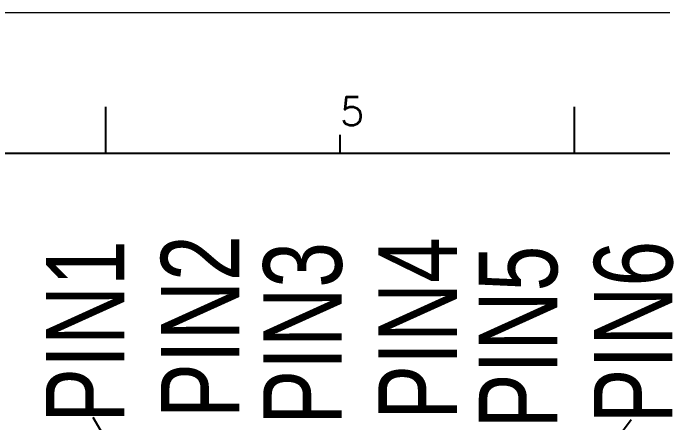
# Model space of a CAD drawing. Header units: millimetres. Extents: x 3412 to 3654, y 20 to 191.
# Drawn here: x 3531.16 to 3571.99, y 165.36 to 191.11 of the extents above; entities that cross this region are included whole.
import ezdxf

# ---------------------------------------------------------------- set-up
doc = ezdxf.new("R2010")
doc.units = ezdxf.units.MM
doc.header["$LTSCALE"] = 23.1
doc.linetypes.add('PHANTOM', pattern=[29.5, 9.5, -1.5, 3, -1.5, 3, -1.5, 9.5])
doc.layers.get('0').update_dxf_attribs({"linetype": 'CONTINUOUS'})
doc.layers.add('0PAPERF', color=2, linetype='PHANTOM', lineweight=0, plot=False)
doc.layers.add('備註', color=1, linetype='CONTINUOUS')
doc.styles.add('SIMPLEX', font='simplex.shx')
doc.styles.get("Standard").update_dxf_attribs({"font": 'simplex.shx', "width": 0.8})

msp = doc.modelspace()

# ---------------------------------------------------------------- linework, layer by layer
for p, q in [((3536.998, 182.258), (3536.998, 185.206)), ((3566.479, 182.258), (3566.479, 185.206)), ((3551.739, 182.258), (3551.739, 183.437)), ((3646.668, 182.258), (3419.073, 182.258))]:
    msp.add_line(p, q)
at = {"layer": '0PAPERF'}
msp.add_line((3654.099, 191.106), (3412.292, 191.106), dxfattribs=at)
at = {"layer": '備註'}
for p, q in [((3547.54, 146.233), (3536.209, 165.635)), ((3570.044, 165.504), (3555.94, 146.233))]:
    msp.add_line(p, q, dxfattribs=at)

# ---------------------------------------------------------------- texts
at = {"style": 'SIMPLEX'}
msp.add_text('5', height=1.769, dxfattribs=at).set_placement((3551.739, 184.027))
at = {"layer": '備註', "color": 1, "lineweight": 0, "char_height": 4.94167, "attachment_point": 3, "rotation": 90}
for s, insert in [('{\\fPMingLiU|b0|i0|c136|p2;\\C256; PIN2}', (3540.469, 177.108)), ('{\\fPMingLiU|b0|i0|c136|p2;\\C256; PIN4}', (3554.146, 176.993)), ('{\\fPMingLiU|b0|i0|c136|p2;\\C256; PIN1}', (3533.229, 176.802)), ('{\\fPMingLiU|b0|i0|c136|p2;\\C256; PIN3}', (3546.905, 176.687)), ('{\\fPMingLiU|b0|i0|c136|p2;\\C256; PIN6}', (3567.708, 176.763)), ('{\\fPMingLiU|b0|i0|c136|p2;\\C256; PIN5}', (3560.467, 176.457))]:
    msp.add_mtext(s, dxfattribs=dict(at, insert=insert))

doc.saveas('drawing.dxf')
